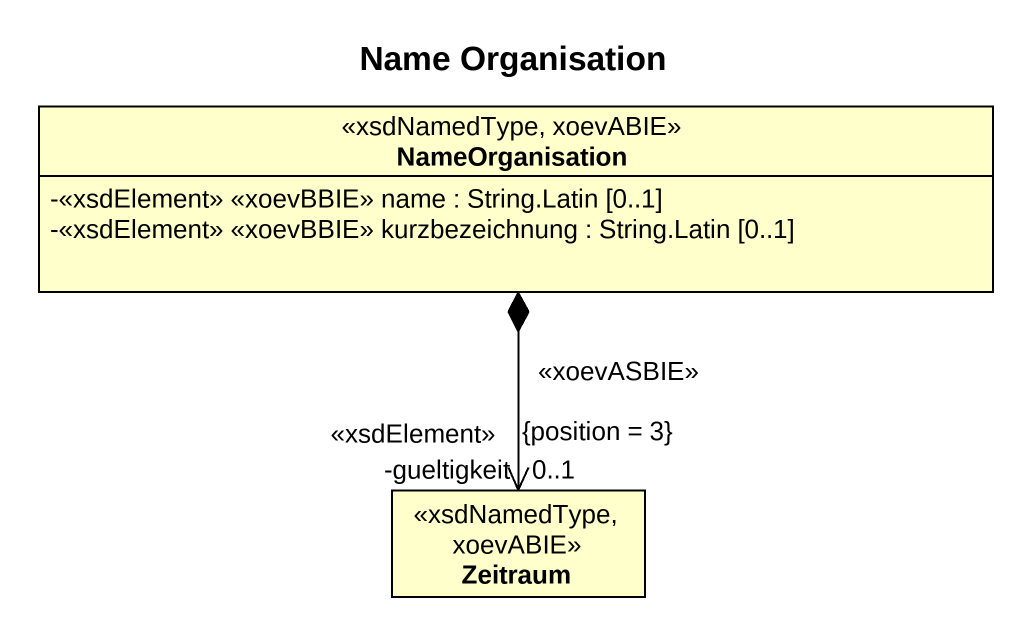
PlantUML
@startuml
title Name Organisation
hide circle
hide empty members
skinparam classAttributeIconSize 0
class NameOrganisation <<xsdNamedType, xoevABIE>> {
  -<<xsdElement>> <<xoevBBIE>> name : String.Latin [0..1]
  -<<xsdElement>> <<xoevBBIE>> kurzbezeichnung : String.Latin [0..1]
}
class Zeitraum <<xsdNamedType, xoevABIE>>
NameOrganisation *--> "-gueltigkeit\n<<xsdElement>>\n0..1\n{position = 3}" Zeitraum : <<xoevASBIE>>
@enduml
